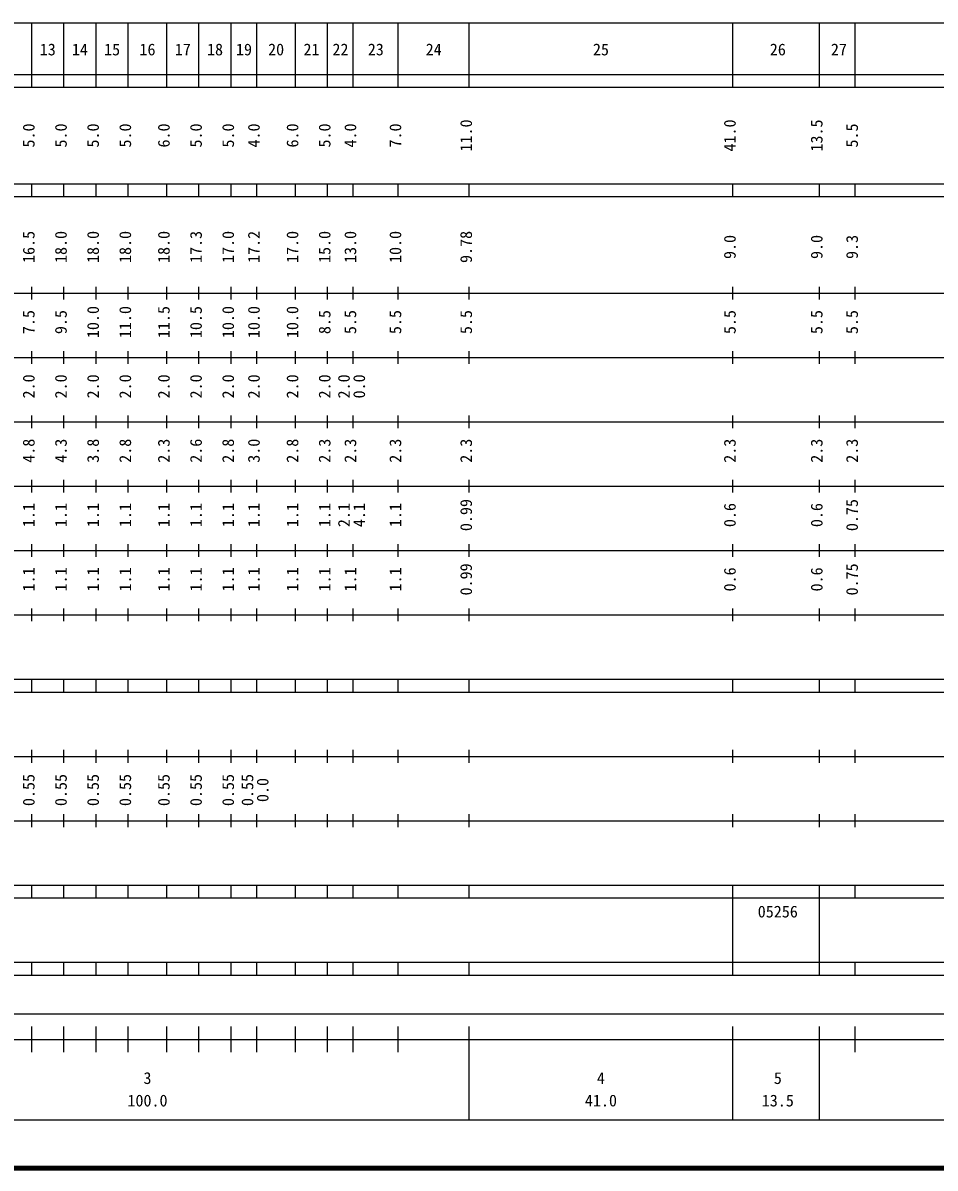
# Model space of a CAD drawing. Units: millimetres on the paper, enlarged 1000 times. Extents: x 40000 to 680000, y 20000 to 380000.
# Drawn here: x 298632 to 440451, y 20000 to 198000 of the extents above; entities that cross this region are included whole.
import ezdxf
from ezdxf.enums import TextEntityAlignment as Align

# ---------------------------------------------------------------- set-up
doc = ezdxf.new("R2010")
doc.units = ezdxf.units.MM
doc.header["$LTSCALE"] = 1000
doc.layers.add('M-TTL', color=2, linetype='Continuous', lineweight=140)
doc.layers.add('M-TTL-BAND', color=7, linetype='Continuous', lineweight=25)
doc.styles.add('ＭＳ ゴシック', font='')
doc.styles.get('ＭＳ ゴシック').set_extended_font_data('MS Gothic')

msp = doc.modelspace()

# ---------------------------------------------------------------- linework, layer by layer
at = {"layer": 'M-TTL'}
msp.add_line((40000, 20000), (680000, 20000), dxfattribs=at)
at = {"layer": 'M-TTL-BAND'}
for p, q in [((68000, 198000), (579000, 198000)), ((300000, 188000), (300000, 198000)), ((305000, 188000), (305000, 198000)), ((310000, 188000), (310000, 198000)), ((315000, 188000), (315000, 198000)), ((321000, 188000), (321000, 198000)), ((326000, 188000), (326000, 198000)), ((331000, 188000), (331000, 198000)), ((335000, 188000), (335000, 198000)), ((341000, 188000), (341000, 198000)), ((346000, 188000), (346000, 198000)), ((350000, 188000), (350000, 198000)), ((357000, 188000), (357000, 198000)), ((368000, 188000), (368000, 198000)), ((409000, 188000), (409000, 198000)), ((422500, 188000), (422500, 198000)), ((428000, 188000), (428000, 198000)), ((40000, 190000), (579000, 190000)), ((40000, 188000), (579000, 188000)), ((40000, 173000), (579000, 173000)), ((300000, 171000), (300000, 173000)), ((305000, 171000), (305000, 173000)), ((310000, 171000), (310000, 173000)), ((315000, 171000), (315000, 173000)), ((321000, 171000), (321000, 173000)), ((326000, 171000), (326000, 173000)), ((331000, 171000), (331000, 173000)), ((335000, 171000), (335000, 173000)), ((341000, 171000), (341000, 173000)), ((346000, 171000), (346000, 173000)), ((350000, 171000), (350000, 173000)), ((357000, 171000), (357000, 173000)), ((368000, 171000), (368000, 173000)), ((409000, 171000), (409000, 173000)), ((422500, 171000), (422500, 173000)), ((428000, 171000), (428000, 173000)), ((40000, 171000), (579000, 171000)), ((300000, 155000), (300000, 157000)), ((305000, 155000), (305000, 157000)), ((310000, 155000), (310000, 157000)), ((315000, 155000), (315000, 157000)), ((321000, 155000), (321000, 157000)), ((326000, 155000), (326000, 157000)), ((331000, 155000), (331000, 157000)), ((335000, 155000), (335000, 157000)), ((341000, 155000), (341000, 157000)), ((346000, 155000), (346000, 157000)), ((350000, 155000), (350000, 157000)), ((357000, 155000), (357000, 157000)), ((368000, 155000), (368000, 157000)), ((409000, 155000), (409000, 157000)), ((422500, 155000), (422500, 157000)), ((428000, 155000), (428000, 157000)), ((40000, 156000), (579000, 156000)), ((46000, 146000), (579000, 146000)), ((300000, 145000), (300000, 147000)), ((305000, 145000), (305000, 147000)), ((310000, 145000), (310000, 147000)), ((315000, 145000), (315000, 147000)), ((321000, 145000), (321000, 147000)), ((326000, 145000), (326000, 147000)), ((331000, 145000), (331000, 147000)), ((335000, 145000), (335000, 147000)), ((341000, 145000), (341000, 147000)), ((346000, 145000), (346000, 147000)), ((350000, 145000), (350000, 147000)), ((357000, 145000), (357000, 147000)), ((368000, 145000), (368000, 147000)), ((409000, 145000), (409000, 147000)), ((422500, 145000), (422500, 147000)), ((428000, 145000), (428000, 147000)), ((52000, 136000), (579000, 136000)), ((300000, 135000), (300000, 137000)), ((305000, 135000), (305000, 137000)), ((310000, 135000), (310000, 137000)), ((315000, 135000), (315000, 137000)), ((321000, 135000), (321000, 137000)), ((326000, 135000), (326000, 137000)), ((331000, 135000), (331000, 137000)), ((335000, 135000), (335000, 137000)), ((341000, 135000), (341000, 137000)), ((346000, 135000), (346000, 137000)), ((350000, 135000), (350000, 137000)), ((357000, 135000), (357000, 137000)), ((368000, 135000), (368000, 137000)), ((409000, 135000), (409000, 137000)), ((422500, 135000), (422500, 137000)), ((428000, 135000), (428000, 137000)), ((300000, 125000), (300000, 127000)), ((305000, 125000), (305000, 127000)), ((310000, 125000), (310000, 127000)), ((315000, 125000), (315000, 127000)), ((321000, 125000), (321000, 127000)), ((326000, 125000), (326000, 127000)), ((331000, 125000), (331000, 127000)), ((335000, 125000), (335000, 127000)), ((341000, 125000), (341000, 127000)), ((346000, 125000), (346000, 127000)), ((350000, 125000), (350000, 127000)), ((357000, 125000), (357000, 127000)), ((368000, 125000), (368000, 127000)), ((409000, 125000), (409000, 127000)), ((422500, 125000), (422500, 127000)), ((428000, 125000), (428000, 127000)), ((46000, 126000), (579000, 126000)), ((52000, 116000), (579000, 116000)), ((300000, 115000), (300000, 117000)), ((305000, 115000), (305000, 117000)), ((310000, 115000), (310000, 117000)), ((315000, 115000), (315000, 117000)), ((321000, 115000), (321000, 117000)), ((326000, 115000), (326000, 117000)), ((331000, 115000), (331000, 117000)), ((335000, 115000), (335000, 117000)), ((341000, 115000), (341000, 117000)), ((346000, 115000), (346000, 117000)), ((350000, 115000), (350000, 117000)), ((357000, 115000), (357000, 117000)), ((368000, 115000), (368000, 117000)), ((409000, 115000), (409000, 117000)), ((422500, 115000), (422500, 117000)), ((428000, 115000), (428000, 117000)), ((300000, 105000), (300000, 107000)), ((305000, 105000), (305000, 107000)), ((310000, 105000), (310000, 107000)), ((315000, 105000), (315000, 107000)), ((321000, 105000), (321000, 107000)), ((326000, 105000), (326000, 107000)), ((331000, 105000), (331000, 107000)), ((335000, 105000), (335000, 107000)), ((341000, 105000), (341000, 107000)), ((346000, 105000), (346000, 107000)), ((350000, 105000), (350000, 107000)), ((357000, 105000), (357000, 107000)), ((368000, 105000), (368000, 107000)), ((409000, 105000), (409000, 107000)), ((422500, 105000), (422500, 107000)), ((428000, 105000), (428000, 107000)), ((46000, 106000), (579000, 106000)), ((40000, 96000), (579000, 96000)), ((300000, 94000), (300000, 96000)), ((305000, 94000), (305000, 96000)), ((310000, 94000), (310000, 96000)), ((315000, 94000), (315000, 96000)), ((321000, 94000), (321000, 96000)), ((326000, 94000), (326000, 96000)), ((331000, 94000), (331000, 96000)), ((335000, 94000), (335000, 96000)), ((341000, 94000), (341000, 96000)), ((346000, 94000), (346000, 96000)), ((350000, 94000), (350000, 96000)), ((357000, 94000), (357000, 96000)), ((368000, 94000), (368000, 96000)), ((409000, 94000), (409000, 96000)), ((422500, 94000), (422500, 96000)), ((428000, 94000), (428000, 96000)), ((40000, 94000), (579000, 94000)), ((49000, 84000), (579000, 84000)), ((300000, 83000), (300000, 85000)), ((305000, 83000), (305000, 85000)), ((310000, 83000), (310000, 85000)), ((315000, 83000), (315000, 85000)), ((321000, 83000), (321000, 85000)), ((326000, 83000), (326000, 85000)), ((331000, 83000), (331000, 85000)), ((335000, 83000), (335000, 85000)), ((341000, 83000), (341000, 85000)), ((346000, 83000), (346000, 85000)), ((350000, 83000), (350000, 85000)), ((357000, 83000), (357000, 85000)), ((368000, 83000), (368000, 85000)), ((409000, 83000), (409000, 85000)), ((422500, 83000), (422500, 85000)), ((428000, 83000), (428000, 85000)), ((300000, 73000), (300000, 75000)), ((305000, 73000), (305000, 75000)), ((310000, 73000), (310000, 75000)), ((315000, 73000), (315000, 75000)), ((321000, 73000), (321000, 75000)), ((326000, 73000), (326000, 75000)), ((331000, 73000), (331000, 75000)), ((335000, 73000), (335000, 75000)), ((341000, 73000), (341000, 75000)), ((346000, 73000), (346000, 75000)), ((350000, 73000), (350000, 75000)), ((357000, 73000), (357000, 75000)), ((368000, 73000), (368000, 75000)), ((409000, 73000), (409000, 75000)), ((422500, 73000), (422500, 75000)), ((428000, 73000), (428000, 75000)), ((40000, 74000), (579000, 74000)), ((40000, 64000), (579000, 64000)), ((300000, 62000), (300000, 64000)), ((305000, 62000), (305000, 64000)), ((310000, 62000), (310000, 64000)), ((315000, 62000), (315000, 64000)), ((321000, 62000), (321000, 64000)), ((326000, 62000), (326000, 64000)), ((331000, 62000), (331000, 64000)), ((335000, 62000), (335000, 64000)), ((341000, 62000), (341000, 64000)), ((346000, 62000), (346000, 64000)), ((350000, 62000), (350000, 64000)), ((357000, 62000), (357000, 64000)), ((368000, 62000), (368000, 64000)), ((409000, 62000), (409000, 64000)), ((422500, 62000), (422500, 64000)), ((428000, 62000), (428000, 64000)), ((40000, 62000), (579000, 62000)), ((409000, 52000), (409000, 62000)), ((422500, 52000), (422500, 62000)), ((40000, 52000), (579000, 52000)), ((300000, 50000), (300000, 52000)), ((305000, 50000), (305000, 52000)), ((310000, 50000), (310000, 52000)), ((315000, 50000), (315000, 52000)), ((321000, 50000), (321000, 52000)), ((326000, 50000), (326000, 52000)), ((331000, 50000), (331000, 52000)), ((335000, 50000), (335000, 52000)), ((341000, 50000), (341000, 52000)), ((346000, 50000), (346000, 52000)), ((350000, 50000), (350000, 52000)), ((357000, 50000), (357000, 52000)), ((368000, 50000), (368000, 52000)), ((409000, 50000), (409000, 52000)), ((422500, 50000), (422500, 52000)), ((428000, 50000), (428000, 52000)), ((40000, 50000), (579000, 50000)), ((71000, 44000), (565000, 44000)), ((300000, 38000), (300000, 42000)), ((305000, 38000), (305000, 42000)), ((310000, 38000), (310000, 42000)), ((315000, 38000), (315000, 42000)), ((321000, 38000), (321000, 42000)), ((326000, 38000), (326000, 42000)), ((331000, 38000), (331000, 42000)), ((335000, 38000), (335000, 42000)), ((341000, 38000), (341000, 42000)), ((346000, 38000), (346000, 42000)), ((350000, 38000), (350000, 42000)), ((357000, 38000), (357000, 42000)), ((368000, 27500), (368000, 42000)), ((409000, 27500), (409000, 42000)), ((422500, 27500), (422500, 42000)), ((428000, 38000), (428000, 42000)), ((40000, 40000), (579000, 40000)), ((68000, 27500), (579000, 27500))]:
    msp.add_line(p, q, dxfattribs=at)

# ---------------------------------------------------------------- texts
at = {"layer": 'M-TTL-BAND', "style": 'ＭＳ ゴシック'}
for s, p in [('13', (302500, 192405)), ('14', (307500, 192405)), ('15', (312500, 192405)), ('16', (318000, 192405)), ('17', (323500, 192405)), ('18', (328500, 192405)), ('19', (333000, 192405)), ('20', (338000, 192405)), ('21', (343500, 192405)), ('22', (348000, 192405)), ('23', (353500, 192405)), ('24', (362500, 192405)), ('25', (388500, 192405)), ('26', (416000, 192405)), ('27', (425500, 192405)), ('3', (318000, 32523)), ('4', (388500, 32523)), ('5', (416000, 32523)), ('100.0', (318000, 29033)), ('41.0', (388500, 29033)), ('13.5', (416000, 29033))]:
    msp.add_text(s, height=1833, dxfattribs=at).set_placement(p, align=Align.BOTTOM_CENTER)
for s, p in [('5.0', (301000, 180500)), ('5.0', (306000, 180500)), ('5.0', (311000, 180500)), ('5.0', (316000, 180500)), ('6.0', (322000, 180500)), ('5.0', (327000, 180500)), ('5.0', (332000, 180500)), ('4.0', (336000, 180500)), ('6.0', (342000, 180500)), ('5.0', (347000, 180500)), ('4.0', (351000, 180500)), ('7.0', (358000, 180500)), ('11.0', (369000, 180500)), ('41.0', (410000, 180500)), ('13.5', (423500, 180500)), ('5.5', (429000, 180500)), ('17.2', (336000, 163174)), ('9.78', (369000, 163174)), ('16.5', (301000, 163174)), ('18.0', (306000, 163174)), ('18.0', (311000, 163174)), ('18.0', (316000, 163174)), ('18.0', (322000, 163174)), ('17.3', (327000, 163174)), ('17.0', (332000, 163174)), ('17.0', (342000, 163174)), ('15.0', (347000, 163174)), ('13.0', (351000, 163174)), ('10.0', (358000, 163174)), ('9.0', (410000, 163174)), ('9.0', (423500, 163174)), ('9.3', (429000, 163174)), ('7.5', (301000, 151500)), ('9.5', (306000, 151500)), ('10.0', (311000, 151500)), ('11.0', (316000, 151500)), ('11.5', (322000, 151500)), ('10.5', (327000, 151500)), ('10.0', (332000, 151500)), ('10.0', (336000, 151500)), ('10.0', (342000, 151500)), ('8.5', (347000, 151500)), ('5.5', (351000, 151500)), ('5.5', (358000, 151500)), ('5.5', (369000, 151500)), ('5.5', (410000, 151500)), ('5.5', (423500, 151500)), ('5.5', (429000, 151500)), ('2.0', (301000, 141500)), ('2.0', (306000, 141500)), ('2.0', (311000, 141500)), ('2.0', (316000, 141500)), ('2.0', (322000, 141500)), ('2.0', (327000, 141500)), ('2.0', (332000, 141500)), ('2.0', (336000, 141500)), ('2.0', (342000, 141500)), ('2.0', (347000, 141500)), ('2.0', (350000, 141500)), ('0.0', (352370, 141500)), ('4.8', (301000, 131500)), ('4.3', (306000, 131500)), ('3.8', (311000, 131500)), ('2.8', (316000, 131500)), ('2.3', (322000, 131500)), ('2.6', (327000, 131500)), ('2.8', (332000, 131500)), ('3.0', (336000, 131500)), ('2.8', (342000, 131500)), ('2.3', (347000, 131500)), ('2.3', (351000, 131500)), ('2.3', (358000, 131500)), ('2.3', (369000, 131500)), ('2.3', (410000, 131500)), ('2.3', (423500, 131500)), ('2.3', (429000, 131500)), ('1.1', (301000, 121500)), ('1.1', (306000, 121500)), ('1.1', (311000, 121500)), ('1.1', (316000, 121500)), ('1.1', (322000, 121500)), ('1.1', (327000, 121500)), ('1.1', (332000, 121500)), ('1.1', (336000, 121500)), ('1.1', (342000, 121500)), ('1.1', (347000, 121500)), ('2.1', (350000, 121500)), ('4.1', (352370, 121500)), ('1.1', (358000, 121500)), ('0.99', (369000, 121500)), ('0.6', (410000, 121500)), ('0.6', (423500, 121500)), ('0.75', (429000, 121500)), ('1.1', (301000, 111500)), ('1.1', (306000, 111500)), ('1.1', (311000, 111500)), ('1.1', (316000, 111500)), ('1.1', (322000, 111500)), ('1.1', (327000, 111500)), ('1.1', (332000, 111500)), ('1.1', (336000, 111500)), ('1.1', (342000, 111500)), ('1.1', (347000, 111500)), ('1.1', (351000, 111500)), ('1.1', (358000, 111500)), ('0.99', (369000, 111500)), ('0.6', (410000, 111500)), ('0.6', (423500, 111500)), ('0.75', (429000, 111500)), ('0.55', (301000, 78764)), ('0.55', (306000, 78764)), ('0.55', (311000, 78764)), ('0.55', (316000, 78764)), ('0.55', (322000, 78764)), ('0.55', (327000, 78764)), ('0.55', (332000, 78764)), ('0.55', (335000, 78764)), ('0.0', (337370, 78764))]:
    msp.add_text(s, height=1833, rotation=90, dxfattribs=at).set_placement(p, align=Align.BOTTOM_CENTER)
msp.add_text('05256', height=1833, dxfattribs=at).set_placement((412875, 58405), align=Align.BOTTOM_LEFT)

doc.saveas('drawing.dxf')
